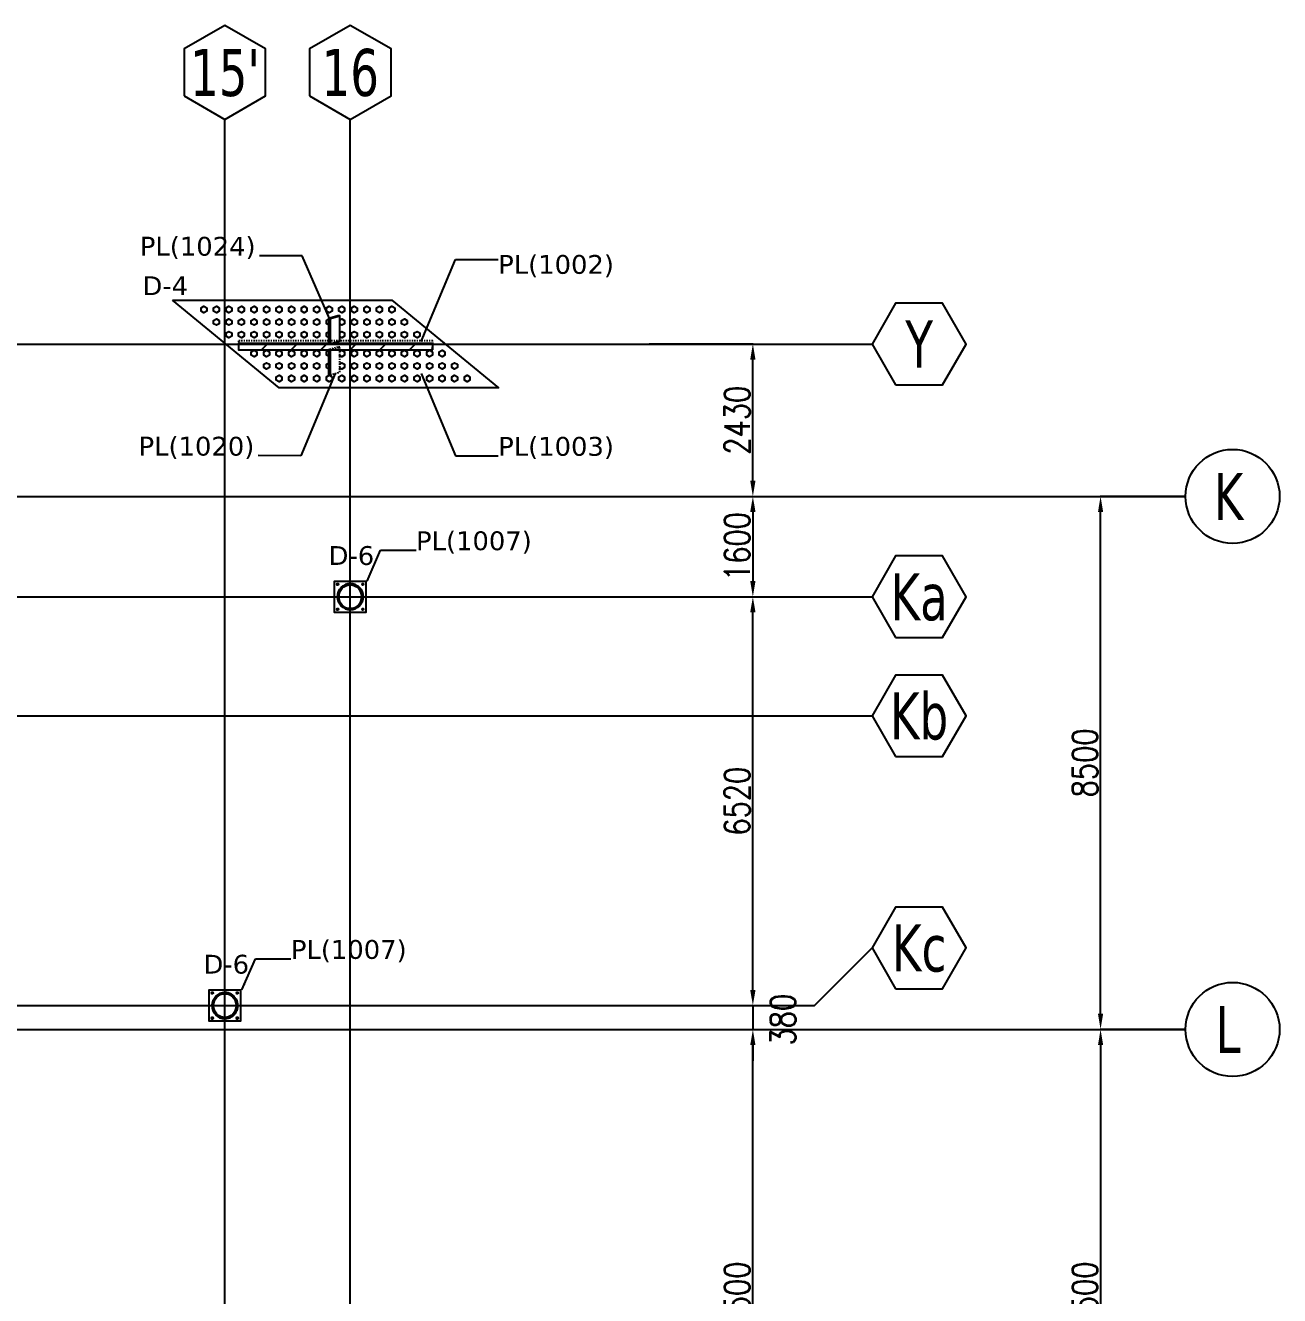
# Model space of a CAD drawing. Header units: metres. Extents: x -5444 to 112500, y -2287 to 89414.
# Drawn here: x 92494 to 112500, y 68205 to 88459 of the extents above; entities that cross this region are included whole.
import ezdxf
from ezdxf.enums import TextEntityAlignment as Align

# ---------------------------------------------------------------- set-up
doc = ezdxf.new("R2010")
doc.units = ezdxf.units.M
doc.header["$LTSCALE"] = 10
doc.linetypes.add('DXK_LINE_DOT2', pattern=[3.9198, 1.9599, -1.9599])
for name, color, linetype in [('COTAS', 8, 'Continuous'), ('HCB-EJES', 1, 'Continuous'), ('HCB-PLATINAS', 5, 'Continuous'), ('HCB-ROTULOS', 2, 'Continuous'), ('TEXTO GENERAL', 3, 'Continuous')]:
    doc.layers.add(name, color=color, linetype=linetype)
doc.layers.add('E_COLUMNAS-1', color=4, linetype='Continuous', lineweight=35)
doc.styles.add('CNI_COTAS', font='romans.shx', dxfattribs={"width": 0.8})
doc.styles.add('TEXTO GENERAL', font='verdana.ttf', dxfattribs={"height": 0.9})
doc.styles.add('verdana', font='verdana.ttf')
doc.dimstyles.new('1.3', dxfattribs={"dimscale": 0, "dimtxt": 25, "dimasz": 100, "dimexe": 4, "dimexo": 4, "dimgap": 9, "dimtad": 1, "dimdec": 0, "dimzin": 4, "dimdsep": 46, "dimtxsty": 'CNI_COTAS', "dimcen": 0, "dimclrd": 256, "dimclrt": 3, "dimadec": 0, "dimazin": 0, "dimtfac": 1, "dimtdec": 0, "dimtmove": 2, "dimatfit": 0, "dimfxl": 0.05, "dimtolj": 1, "dimtzin": 0, "dimarcsym": 0})
doc.dimstyles.new('1.5', dxfattribs={"dimscale": 0, "dimtxt": 400, "dimasz": 250, "dimexe": 4, "dimexo": 4, "dimgap": 50, "dimtad": 1, "dimdec": 0, "dimzin": 4, "dimdsep": 46, "dimtxsty": 'CNI_COTAS', "dimcen": 0, "dimclrd": 256, "dimclrt": 3, "dimadec": 0, "dimazin": 0, "dimtfac": 1, "dimtdec": 0, "dimtmove": 2, "dimatfit": 0, "dimfxl": 0.05, "dimtolj": 1, "dimtzin": 0, "dimarcsym": 0})

# ---------------------------------------------------------------- blocks, each defined once
blk = doc.blocks.new('EST_SCM_COLUMNA-METALICA-SECCION-CIRCULAR - EST_SCM_COLUMNA-TUBULAR-CIRCULAR_PTEØ_16__e_12_7mm-1354874-_0_00m_LOC COLUMNAS Y MUROS PISO 1')
at = {"layer": 'E_COLUMNAS-1'}
for radius, start, end in [(0.203, 360, 180), (0.203, 180, 360), (0.19, 0, 180), (0.19, 180, 0)]:
    blk.add_arc((0, 0), radius, start, end, dxfattribs=at)
blk = doc.blocks.new('*D299')
at = {"layer": 'COTAS', "color": 0, "lineweight": -2, "transparency": 16777216}
for p, q in [((102446, 79349), (104102, 79349)), ((102446, 72829), (104102, 72829))]:
    blk.add_line(p, q, dxfattribs=at)
at = {"layer": 'COTAS', "lineweight": -2, "transparency": 16777216}
blk.add_line((104098, 73079), (104098, 79099), dxfattribs=at)
at = {"layer": 'COTAS', "transparency": 16777216}
for points in [[(104056, 79099), (104140, 79099), (104098, 79349)], [(104056, 73079), (104140, 73079), (104098, 72829)]]:
    blk.add_solid(points, dxfattribs=at)
at = {"layer": 'Defpoints', "color": 0, "transparency": 16777216}
for p in [(102442, 79349), (104098, 79349), (102442, 72829)]:
    blk.add_point(p, dxfattribs=at)
at = {"layer": 'COTAS', "color": 3, "transparency": 16777216, "insert": (103848, 76089), "char_height": 400, "attachment_point": 5, "rotation": 90, "style": 'CNI_COTAS'}
blk.add_mtext('\\A1;6520', dxfattribs=at)
blk = doc.blocks.new('*D300')
at = {"layer": 'COTAS', "color": 0, "lineweight": -2, "transparency": 16777216}
for p, q in [((102446, 83379), (104102, 83379)), ((102446, 80949), (104102, 80949))]:
    blk.add_line(p, q, dxfattribs=at)
at = {"layer": 'COTAS', "lineweight": -2, "transparency": 16777216}
blk.add_line((104098, 81199), (104098, 83129), dxfattribs=at)
at = {"layer": 'COTAS', "transparency": 16777216}
for points in [[(104056, 83129), (104140, 83129), (104098, 83379)], [(104056, 81199), (104140, 81199), (104098, 80949)]]:
    blk.add_solid(points, dxfattribs=at)
at = {"layer": 'Defpoints', "color": 0, "transparency": 16777216}
for p in [(102442, 83379), (104098, 83379), (102442, 80949)]:
    blk.add_point(p, dxfattribs=at)
at = {"layer": 'COTAS', "color": 3, "transparency": 16777216, "insert": (103848, 82164), "char_height": 400, "attachment_point": 5, "rotation": 90, "style": 'CNI_COTAS'}
blk.add_mtext('\\A1;2430', dxfattribs=at)
blk = doc.blocks.new('*D313')
at = {"layer": 'COTAS', "color": 0, "lineweight": -2, "transparency": 16777216}
for p, q in [((102446, 80949), (104102, 80949)), ((102446, 79349), (104102, 79349))]:
    blk.add_line(p, q, dxfattribs=at)
at = {"layer": 'COTAS', "lineweight": -2, "transparency": 16777216}
blk.add_line((104098, 80699), (104098, 79599), dxfattribs=at)
at = {"layer": 'COTAS', "transparency": 16777216}
for points in [[(104056, 80699), (104140, 80699), (104098, 80949)], [(104056, 79599), (104140, 79599), (104098, 79349)]]:
    blk.add_solid(points, dxfattribs=at)
at = {"layer": 'Defpoints', "color": 0, "transparency": 16777216}
for p in [(102442, 80949), (102442, 79349), (104098, 79349)]:
    blk.add_point(p, dxfattribs=at)
at = {"layer": 'COTAS', "color": 3, "transparency": 16777216, "insert": (103848, 80149), "char_height": 400, "attachment_point": 5, "rotation": 90, "style": 'CNI_COTAS'}
blk.add_mtext('\\A1;1600', dxfattribs=at)
blk = doc.blocks.new('*D319')
at = {"layer": 'COTAS', "color": 0, "lineweight": -2, "transparency": 16777216}
for p, q in [((102446, 72449), (104102, 72449)), ((102446, 63949), (104102, 63949))]:
    blk.add_line(p, q, dxfattribs=at)
at = {"layer": 'COTAS', "lineweight": -2, "transparency": 16777216}
blk.add_line((104098, 64199), (104098, 72199), dxfattribs=at)
at = {"layer": 'COTAS', "transparency": 16777216}
for points in [[(104056, 72199), (104140, 72199), (104098, 72449)], [(104056, 64199), (104140, 64199), (104098, 63949)]]:
    blk.add_solid(points, dxfattribs=at)
at = {"layer": 'Defpoints', "color": 0, "transparency": 16777216}
for p in [(102442, 72449), (104098, 72449), (102442, 63949)]:
    blk.add_point(p, dxfattribs=at)
at = {"layer": 'COTAS', "color": 3, "transparency": 16777216, "insert": (103848, 68199), "char_height": 400, "attachment_point": 5, "rotation": 90, "style": 'CNI_COTAS'}
blk.add_mtext('\\A1;8500', dxfattribs=at)
blk = doc.blocks.new('*D325')
at = {"layer": 'COTAS', "lineweight": -2, "transparency": 16777216}
for p, q in [((104098, 73079), (104098, 73329)), ((104098, 72829), (104098, 72449)), ((104098, 72199), (104098, 71949))]:
    blk.add_line(p, q, dxfattribs=at)
at = {"layer": 'COTAS', "color": 0, "lineweight": -2, "transparency": 16777216}
for p, q in [((102446, 72829), (104102, 72829)), ((102446, 72449), (104102, 72449))]:
    blk.add_line(p, q, dxfattribs=at)
at = {"layer": 'COTAS', "transparency": 16777216}
for points in [[(104056, 73079), (104140, 73079), (104098, 72829)], [(104056, 72199), (104140, 72199), (104098, 72449)]]:
    blk.add_solid(points, dxfattribs=at)
at = {"layer": 'Defpoints', "color": 0, "transparency": 16777216}
for p in [(102442, 72829), (102442, 72449), (104098, 72449)]:
    blk.add_point(p, dxfattribs=at)
at = {"layer": 'COTAS', "color": 3, "transparency": 16777216, "insert": (104577, 72605), "char_height": 400, "attachment_point": 5, "rotation": 90, "style": 'CNI_COTAS'}
blk.add_mtext('\\A1;380', dxfattribs=at)
blk = doc.blocks.new('*D329')
at = {"layer": 'COTAS', "color": 0, "lineweight": -2, "transparency": 16777216}
for p, q in [((110996, 80949), (109640, 80949)), ((110996, 72449), (109640, 72449))]:
    blk.add_line(p, q, dxfattribs=at)
at = {"layer": 'COTAS', "lineweight": -2, "transparency": 16777216}
blk.add_line((109644, 72699), (109644, 80699), dxfattribs=at)
at = {"layer": 'COTAS', "transparency": 16777216}
for points in [[(109603, 80699), (109686, 80699), (109644, 80949)], [(109603, 72699), (109686, 72699), (109644, 72449)]]:
    blk.add_solid(points, dxfattribs=at)
at = {"layer": 'Defpoints', "color": 0, "transparency": 16777216}
for p in [(109644, 80949), (111000, 80949), (111000, 72449)]:
    blk.add_point(p, dxfattribs=at)
at = {"layer": 'COTAS', "color": 3, "transparency": 16777216, "insert": (109394, 76699), "char_height": 400, "attachment_point": 5, "rotation": 90, "style": 'CNI_COTAS'}
blk.add_mtext('\\A1;8500', dxfattribs=at)
blk = doc.blocks.new('*D330')
at = {"layer": 'COTAS', "color": 0, "lineweight": -2, "transparency": 16777216}
for p, q in [((110996, 72449), (109640, 72449)), ((110996, 63949), (109640, 63949))]:
    blk.add_line(p, q, dxfattribs=at)
at = {"layer": 'COTAS', "lineweight": -2, "transparency": 16777216}
blk.add_line((109644, 72199), (109644, 64199), dxfattribs=at)
at = {"layer": 'COTAS', "transparency": 16777216}
for points in [[(109603, 72199), (109686, 72199), (109644, 72449)], [(109603, 64199), (109686, 64199), (109644, 63949)]]:
    blk.add_solid(points, dxfattribs=at)
at = {"layer": 'Defpoints', "color": 0, "transparency": 16777216}
for p in [(111000, 72449), (109644, 63949), (111000, 63949)]:
    blk.add_point(p, dxfattribs=at)
at = {"layer": 'COTAS', "color": 3, "transparency": 16777216, "insert": (109394, 68199), "char_height": 400, "attachment_point": 5, "rotation": 90, "style": 'CNI_COTAS'}
blk.add_mtext('\\A1;8500', dxfattribs=at)

msp = doc.modelspace()

# ---------------------------------------------------------------- hatches: boundary and pattern name
at = {"linetype": 'Continuous'}
h = msp.add_hatch(dxfattribs=at)
h.set_pattern_fill('', scale=105, style=0, pattern_type=0)
h.set_pattern_definition([(45, (95890.92, 83385.57), (-235.73, 235.73), [])])
h.paths.add_polyline_path([(98990.9214, 83385.5667), (95890.9214, 83385.5667), (95890.9214, 83285.1909), (98984.3911, 83285.1909), (98990.9214, 83357.1233)])

# ---------------------------------------------------------------- linework, layer by layer
at = {"color": 2, "linetype": 'Continuous'}
for p, q in [((97361.7831, 83784.9955), (97509.322, 83828.2267)), ((98984.3911, 83285.1909), (98990.9214, 83285.7286)), ((98990.9214, 83285.7286), (98990.9214, 83357.1233))]:
    msp.add_line(p, q, dxfattribs=at)
at = {"color": 7, "linetype": 'DXK_LINE_DOT2'}
msp.add_line((97361.9265, 83286.5149), (97509.4229, 83330.5987), dxfattribs=at)
at = {"color": 7, "linetype": 'Continuous'}
for points in [[(95385.927, 83954.7597), (95385.927, 83902.7982), (95340.927, 83876.8174), (95295.927, 83902.7982), (95295.927, 83954.7597), (95340.927, 83980.7405)], [(95585.927, 83954.7597), (95585.927, 83902.7982), (95540.927, 83876.8174), (95495.927, 83902.7982), (95495.927, 83954.7597), (95540.927, 83980.7405)], [(95785.927, 83954.7597), (95785.927, 83902.7982), (95740.927, 83876.8174), (95695.927, 83902.7982), (95695.927, 83954.7597), (95740.927, 83980.7405)], [(95985.927, 83954.7597), (95985.927, 83902.7982), (95940.927, 83876.8174), (95895.927, 83902.7982), (95895.927, 83954.7597), (95940.927, 83980.7405)], [(96185.927, 83954.7597), (96185.927, 83902.7982), (96140.927, 83876.8174), (96095.927, 83902.7982), (96095.927, 83954.7597), (96140.927, 83980.7405)], [(96385.927, 83954.7597), (96385.927, 83902.7982), (96340.927, 83876.8174), (96295.927, 83902.7982), (96295.927, 83954.7597), (96340.927, 83980.7405)], [(96585.927, 83954.7597), (96585.927, 83902.7982), (96540.927, 83876.8174), (96495.927, 83902.7982), (96495.927, 83954.7597), (96540.927, 83980.7405)], [(96785.927, 83954.7597), (96785.927, 83902.7982), (96740.927, 83876.8174), (96695.927, 83902.7982), (96695.927, 83954.7597), (96740.927, 83980.7405)], [(96985.927, 83954.7597), (96985.927, 83902.7982), (96940.927, 83876.8174), (96895.927, 83902.7982), (96895.927, 83954.7597), (96940.927, 83980.7405)], [(97185.927, 83954.7597), (97185.927, 83902.7982), (97140.927, 83876.8174), (97095.927, 83902.7982), (97095.927, 83954.7597), (97140.927, 83980.7405)], [(97385.927, 83954.7597), (97385.927, 83902.7982), (97340.927, 83876.8174), (97295.927, 83902.7982), (97295.927, 83954.7597), (97340.927, 83980.7405)], [(97585.927, 83954.7597), (97585.927, 83902.7982), (97540.927, 83876.8174), (97495.927, 83902.7982), (97495.927, 83954.7597), (97540.927, 83980.7405)], [(97785.927, 83954.7597), (97785.927, 83902.7982), (97740.927, 83876.8174), (97695.927, 83902.7982), (97695.927, 83954.7597), (97740.927, 83980.7405)], [(97985.927, 83954.7597), (97985.927, 83902.7982), (97940.927, 83876.8174), (97895.927, 83902.7982), (97895.927, 83954.7597), (97940.927, 83980.7405)], [(98185.927, 83954.7597), (98185.927, 83902.7982), (98140.927, 83876.8174), (98095.927, 83902.7982), (98095.927, 83954.7597), (98140.927, 83980.7405)], [(98385.927, 83954.7597), (98385.927, 83902.7982), (98340.927, 83876.8174), (98295.927, 83902.7982), (98295.927, 83954.7597), (98340.927, 83980.7405)], [(95585.927, 83754.7597), (95585.927, 83702.7982), (95540.927, 83676.8174), (95495.927, 83702.7982), (95495.927, 83754.7597), (95540.927, 83780.7405)], [(95785.927, 83754.7597), (95785.927, 83702.7982), (95740.927, 83676.8174), (95695.927, 83702.7982), (95695.927, 83754.7597), (95740.927, 83780.7405)], [(95985.927, 83754.7597), (95985.927, 83702.7982), (95940.927, 83676.8174), (95895.927, 83702.7982), (95895.927, 83754.7597), (95940.927, 83780.7405)], [(96185.927, 83754.7597), (96185.927, 83702.7982), (96140.927, 83676.8174), (96095.927, 83702.7982), (96095.927, 83754.7597), (96140.927, 83780.7405)], [(96385.927, 83754.7597), (96385.927, 83702.7982), (96340.927, 83676.8174), (96295.927, 83702.7982), (96295.927, 83754.7597), (96340.927, 83780.7405)], [(96585.927, 83754.7597), (96585.927, 83702.7982), (96540.927, 83676.8174), (96495.927, 83702.7982), (96495.927, 83754.7597), (96540.927, 83780.7405)], [(96785.927, 83754.7597), (96785.927, 83702.7982), (96740.927, 83676.8174), (96695.927, 83702.7982), (96695.927, 83754.7597), (96740.927, 83780.7405)], [(96985.927, 83754.7597), (96985.927, 83702.7982), (96940.927, 83676.8174), (96895.927, 83702.7982), (96895.927, 83754.7597), (96940.927, 83780.7405)], [(97185.927, 83754.7597), (97185.927, 83702.7982), (97140.927, 83676.8174), (97095.927, 83702.7982), (97095.927, 83754.7597), (97140.927, 83780.7405)], [(97785.927, 83754.7597), (97785.927, 83702.7982), (97740.927, 83676.8174), (97695.927, 83702.7982), (97695.927, 83754.7597), (97740.927, 83780.7405)], [(97985.927, 83754.7597), (97985.927, 83702.7982), (97940.927, 83676.8174), (97895.927, 83702.7982), (97895.927, 83754.7597), (97940.927, 83780.7405)], [(98185.927, 83754.7597), (98185.927, 83702.7982), (98140.927, 83676.8174), (98095.927, 83702.7982), (98095.927, 83754.7597), (98140.927, 83780.7405)], [(98385.927, 83754.7597), (98385.927, 83702.7982), (98340.927, 83676.8174), (98295.927, 83702.7982), (98295.927, 83754.7597), (98340.927, 83780.7405)], [(98585.927, 83754.7597), (98585.927, 83702.7982), (98540.927, 83676.8174), (98495.927, 83702.7982), (98495.927, 83754.7597), (98540.927, 83780.7405)], [(95785.927, 83554.7597), (95785.927, 83502.7982), (95740.927, 83476.8174), (95695.927, 83502.7982), (95695.927, 83554.7597), (95740.927, 83580.7405)], [(95985.927, 83554.7597), (95985.927, 83502.7982), (95940.927, 83476.8174), (95895.927, 83502.7982), (95895.927, 83554.7597), (95940.927, 83580.7405)], [(96185.927, 83554.7597), (96185.927, 83502.7982), (96140.927, 83476.8174), (96095.927, 83502.7982), (96095.927, 83554.7597), (96140.927, 83580.7405)], [(96385.927, 83554.7597), (96385.927, 83502.7982), (96340.927, 83476.8174), (96295.927, 83502.7982), (96295.927, 83554.7597), (96340.927, 83580.7405)], [(96585.927, 83554.7597), (96585.927, 83502.7982), (96540.927, 83476.8174), (96495.927, 83502.7982), (96495.927, 83554.7597), (96540.927, 83580.7405)], [(96785.927, 83554.7597), (96785.927, 83502.7982), (96740.927, 83476.8174), (96695.927, 83502.7982), (96695.927, 83554.7597), (96740.927, 83580.7405)], [(96985.927, 83554.7597), (96985.927, 83502.7982), (96940.927, 83476.8174), (96895.927, 83502.7982), (96895.927, 83554.7597), (96940.927, 83580.7405)], [(97185.927, 83554.7597), (97185.927, 83502.7982), (97140.927, 83476.8174), (97095.927, 83502.7982), (97095.927, 83554.7597), (97140.927, 83580.7405)], [(97785.927, 83554.7597), (97785.927, 83502.7982), (97740.927, 83476.8174), (97695.927, 83502.7982), (97695.927, 83554.7597), (97740.927, 83580.7405)], [(97985.927, 83554.7597), (97985.927, 83502.7982), (97940.927, 83476.8174), (97895.927, 83502.7982), (97895.927, 83554.7597), (97940.927, 83580.7405)], [(98185.927, 83554.7597), (98185.927, 83502.7982), (98140.927, 83476.8174), (98095.927, 83502.7982), (98095.927, 83554.7597), (98140.927, 83580.7405)], [(98385.927, 83554.7597), (98385.927, 83502.7982), (98340.927, 83476.8174), (98295.927, 83502.7982), (98295.927, 83554.7597), (98340.927, 83580.7405)], [(98585.927, 83554.7597), (98585.927, 83502.7982), (98540.927, 83476.8174), (98495.927, 83502.7982), (98495.927, 83554.7597), (98540.927, 83580.7405)], [(98785.927, 83554.7597), (98785.927, 83502.7982), (98740.927, 83476.8174), (98695.927, 83502.7982), (98695.927, 83554.7597), (98740.927, 83580.7405)], [(96185.927, 83254.7596), (96185.927, 83202.7981), (96140.927, 83176.8173), (96095.927, 83202.7981), (96095.927, 83254.7596), (96140.927, 83280.7403)], [(96385.927, 83254.7596), (96385.927, 83202.7981), (96340.927, 83176.8173), (96295.927, 83202.7981), (96295.927, 83254.7596), (96340.927, 83280.7403)], [(96585.927, 83254.7596), (96585.927, 83202.7981), (96540.927, 83176.8173), (96495.927, 83202.7981), (96495.927, 83254.7596), (96540.927, 83280.7403)], [(96785.927, 83254.7596), (96785.927, 83202.7981), (96740.927, 83176.8173), (96695.927, 83202.7981), (96695.927, 83254.7596), (96740.927, 83280.7403)], [(96985.927, 83254.7596), (96985.927, 83202.7981), (96940.927, 83176.8173), (96895.927, 83202.7981), (96895.927, 83254.7596), (96940.927, 83280.7403)], [(97185.927, 83254.7596), (97185.927, 83202.7981), (97140.927, 83176.8173), (97095.927, 83202.7981), (97095.927, 83254.7596), (97140.927, 83280.7403)], [(97785.927, 83254.7596), (97785.927, 83202.7981), (97740.927, 83176.8173), (97695.927, 83202.7981), (97695.927, 83254.7596), (97740.927, 83280.7403)], [(97985.927, 83254.7596), (97985.927, 83202.7981), (97940.927, 83176.8173), (97895.927, 83202.7981), (97895.927, 83254.7596), (97940.927, 83280.7403)], [(98185.927, 83254.7596), (98185.927, 83202.7981), (98140.927, 83176.8173), (98095.927, 83202.7981), (98095.927, 83254.7596), (98140.927, 83280.7403)], [(98385.927, 83254.7596), (98385.927, 83202.7981), (98340.927, 83176.8173), (98295.927, 83202.7981), (98295.927, 83254.7596), (98340.927, 83280.7403)], [(98585.927, 83254.7596), (98585.927, 83202.7981), (98540.927, 83176.8173), (98495.927, 83202.7981), (98495.927, 83254.7596), (98540.927, 83280.7403)], [(98785.927, 83254.7596), (98785.927, 83202.7981), (98740.927, 83176.8173), (98695.927, 83202.7981), (98695.927, 83254.7596), (98740.927, 83280.7403)], [(98985.927, 83254.7596), (98985.927, 83202.7981), (98940.927, 83176.8173), (98895.927, 83202.7981), (98895.927, 83254.7596), (98940.927, 83280.7403)], [(99185.927, 83254.7596), (99185.927, 83202.7981), (99140.927, 83176.8173), (99095.927, 83202.7981), (99095.927, 83254.7596), (99140.927, 83280.7403)], [(96385.927, 83054.7596), (96385.927, 83002.7981), (96340.927, 82976.8173), (96295.927, 83002.7981), (96295.927, 83054.7596), (96340.927, 83080.7403)], [(96585.927, 83054.7596), (96585.927, 83002.7981), (96540.927, 82976.8173), (96495.927, 83002.7981), (96495.927, 83054.7596), (96540.927, 83080.7403)], [(96785.927, 83054.7596), (96785.927, 83002.7981), (96740.927, 82976.8173), (96695.927, 83002.7981), (96695.927, 83054.7596), (96740.927, 83080.7403)], [(96985.927, 83054.7596), (96985.927, 83002.7981), (96940.927, 82976.8173), (96895.927, 83002.7981), (96895.927, 83054.7596), (96940.927, 83080.7403)], [(97185.927, 83054.7596), (97185.927, 83002.7981), (97140.927, 82976.8173), (97095.927, 83002.7981), (97095.927, 83054.7596), (97140.927, 83080.7403)], [(97785.927, 83054.7596), (97785.927, 83002.7981), (97740.927, 82976.8173), (97695.927, 83002.7981), (97695.927, 83054.7596), (97740.927, 83080.7403)], [(97985.927, 83054.7596), (97985.927, 83002.7981), (97940.927, 82976.8173), (97895.927, 83002.7981), (97895.927, 83054.7596), (97940.927, 83080.7403)], [(98185.927, 83054.7596), (98185.927, 83002.7981), (98140.927, 82976.8173), (98095.927, 83002.7981), (98095.927, 83054.7596), (98140.927, 83080.7403)], [(98385.927, 83054.7596), (98385.927, 83002.7981), (98340.927, 82976.8173), (98295.927, 83002.7981), (98295.927, 83054.7596), (98340.927, 83080.7403)], [(98585.927, 83054.7596), (98585.927, 83002.7981), (98540.927, 82976.8173), (98495.927, 83002.7981), (98495.927, 83054.7596), (98540.927, 83080.7403)], [(98785.927, 83054.7596), (98785.927, 83002.7981), (98740.927, 82976.8173), (98695.927, 83002.7981), (98695.927, 83054.7596), (98740.927, 83080.7403)], [(98985.927, 83054.7596), (98985.927, 83002.7981), (98940.927, 82976.8173), (98895.927, 83002.7981), (98895.927, 83054.7596), (98940.927, 83080.7403)], [(99185.927, 83054.7596), (99185.927, 83002.7981), (99140.927, 82976.8173), (99095.927, 83002.7981), (99095.927, 83054.7596), (99140.927, 83080.7403)], [(99385.927, 83054.7596), (99385.927, 83002.7981), (99340.927, 82976.8173), (99295.927, 83002.7981), (99295.927, 83054.7596), (99340.927, 83080.7403)], [(96585.927, 82854.7596), (96585.927, 82802.7981), (96540.927, 82776.8173), (96495.927, 82802.7981), (96495.927, 82854.7596), (96540.927, 82880.7403)], [(96785.927, 82854.7596), (96785.927, 82802.7981), (96740.927, 82776.8173), (96695.927, 82802.7981), (96695.927, 82854.7596), (96740.927, 82880.7403)], [(96985.927, 82854.7596), (96985.927, 82802.7981), (96940.927, 82776.8173), (96895.927, 82802.7981), (96895.927, 82854.7596), (96940.927, 82880.7403)], [(97185.927, 82854.7596), (97185.927, 82802.7981), (97140.927, 82776.8173), (97095.927, 82802.7981), (97095.927, 82854.7596), (97140.927, 82880.7403)], [(97385.927, 82854.7596), (97385.927, 82802.7981), (97340.927, 82776.8173), (97295.927, 82802.7981), (97295.927, 82854.7596), (97340.927, 82880.7403)], [(97585.927, 82854.7596), (97585.927, 82802.7981), (97540.927, 82776.8173), (97495.927, 82802.7981), (97495.927, 82854.7596), (97540.927, 82880.7403)], [(97785.927, 82854.7596), (97785.927, 82802.7981), (97740.927, 82776.8173), (97695.927, 82802.7981), (97695.927, 82854.7596), (97740.927, 82880.7403)], [(97985.927, 82854.7596), (97985.927, 82802.7981), (97940.927, 82776.8173), (97895.927, 82802.7981), (97895.927, 82854.7596), (97940.927, 82880.7403)], [(98185.927, 82854.7596), (98185.927, 82802.7981), (98140.927, 82776.8173), (98095.927, 82802.7981), (98095.927, 82854.7596), (98140.927, 82880.7403)], [(98385.927, 82854.7596), (98385.927, 82802.7981), (98340.927, 82776.8173), (98295.927, 82802.7981), (98295.927, 82854.7596), (98340.927, 82880.7403)], [(98585.927, 82854.7596), (98585.927, 82802.7981), (98540.927, 82776.8173), (98495.927, 82802.7981), (98495.927, 82854.7596), (98540.927, 82880.7403)], [(98785.927, 82854.7596), (98785.927, 82802.7981), (98740.927, 82776.8173), (98695.927, 82802.7981), (98695.927, 82854.7596), (98740.927, 82880.7403)], [(98985.927, 82854.7596), (98985.927, 82802.7981), (98940.927, 82776.8173), (98895.927, 82802.7981), (98895.927, 82854.7596), (98940.927, 82880.7403)], [(99185.927, 82854.7596), (99185.927, 82802.7981), (99140.927, 82776.8173), (99095.927, 82802.7981), (99095.927, 82854.7596), (99140.927, 82880.7403)], [(99385.927, 82854.7596), (99385.927, 82802.7981), (99340.927, 82776.8173), (99295.927, 82802.7981), (99295.927, 82854.7596), (99340.927, 82880.7403)], [(99585.927, 82854.7596), (99585.927, 82802.7981), (99540.927, 82776.8173), (99495.927, 82802.7981), (99495.927, 82854.7596), (99540.927, 82880.7403)], [(97484.2983, 79535.3629), (97468.7099, 79535.3629), (97460.9156, 79548.8629), (97468.7099, 79562.3629), (97484.2983, 79562.3629), (97492.0925, 79548.8629)], [(97884.2983, 79535.3629), (97868.7099, 79535.3629), (97860.9156, 79548.8629), (97868.7099, 79562.3629), (97884.2983, 79562.3629), (97892.0925, 79548.8629)], [(97484.2983, 79135.3629), (97468.7099, 79135.3629), (97460.9156, 79148.8629), (97468.7099, 79162.3629), (97484.2983, 79162.3629), (97492.0925, 79148.8629)], [(97884.2983, 79135.3629), (97868.7099, 79135.3629), (97860.9156, 79148.8629), (97868.7099, 79162.3629), (97884.2983, 79162.3629), (97892.0925, 79148.8629)], [(95484.2983, 73015.2789), (95468.7099, 73015.2789), (95460.9156, 73028.7789), (95468.7099, 73042.2789), (95484.2983, 73042.2789), (95492.0925, 73028.7789)], [(95884.2983, 73015.2789), (95868.7099, 73015.2789), (95860.9156, 73028.7789), (95868.7099, 73042.2789), (95884.2983, 73042.2789), (95892.0925, 73028.7789)], [(95484.2983, 72615.2789), (95468.7099, 72615.2789), (95460.9156, 72628.7789), (95468.7099, 72642.2789), (95484.2983, 72642.2789), (95492.0925, 72628.7789)], [(95884.2983, 72615.2789), (95868.7099, 72615.2789), (95860.9156, 72628.7789), (95868.7099, 72642.2789), (95884.2983, 72642.2789), (95892.0925, 72628.7789)]]:
    msp.add_lwpolyline(points, close=True, dxfattribs=at)
for points in [[(97328.3702, 83684.0671), (97295.927, 83702.7982), (97295.927, 83754.7597), (97328.3447, 83773.4761)], [(97501.539, 83757.9998), (97540.927, 83780.7405), (97585.927, 83754.7597), (97585.927, 83702.7982), (97540.927, 83676.8174), (97501.5556, 83699.5485)], [(97328.427, 83484.0343), (97295.927, 83502.7982), (97295.927, 83554.7597), (97328.4016, 83573.5089)], [(97501.5958, 83558.0326), (97540.927, 83580.7405), (97585.927, 83554.7597), (97585.927, 83502.7982), (97540.927, 83476.8174), (97501.6125, 83499.5157)], [(97328.4857, 83184.0003), (97295.927, 83202.7981), (97295.927, 83254.7596), (97328.4857, 83273.5573)], [(97501.6312, 83258.0529), (97540.927, 83280.7403), (97585.927, 83254.7596), (97585.927, 83202.7981), (97540.927, 83176.8173), (97501.6312, 83199.5047)], [(97328.4857, 82984.0003), (97295.927, 83002.7981), (97295.927, 83054.7596), (97328.4857, 83073.5573)], [(97501.6312, 83058.0529), (97540.927, 83080.7403), (97585.927, 83054.7596), (97585.927, 83002.7981), (97540.927, 82976.8173), (97501.6312, 82999.5047)]]:
    msp.add_lwpolyline(points, dxfattribs=at)
at = {"color": 2, "linetype": 'Continuous'}
msp.add_lwpolyline([(97361.8974, 83383.3184), (97510.2302, 83426.7233), (97510.2273, 83427.9799), (97509.322, 83828.2267), (97478.7015, 83828.218), (97328.3417, 83784.1602)], dxfattribs=at)
for points in [[(97361.7831, 83784.9955), (97328.3417, 83784.1602), (97328.4559, 83382.4843), (97361.8974, 83383.3184)], [(98990.9214, 83357.1233), (98990.9214, 83385.5667), (95890.9214, 83385.5667), (95890.9214, 83285.1909), (98984.3911, 83285.1909)], [(97361.9265, 83286.5149), (97328.4857, 83285.6722), (97328.4857, 82884.1687), (97361.9265, 82885.0114)]]:
    msp.add_lwpolyline(points, close=True, dxfattribs=at)
at = {"color": 7, "linetype": 'DXK_LINE_DOT2'}
for points in [[(98990.9214, 83385.5667), (98990.9214, 83428.5842), (97510.226, 83428.5842), (97328.4428, 83428.5842), (95890.9214, 83428.5842), (95890.9214, 83385.5667)], [(97361.9265, 82885.0114), (97510.2263, 82929.3352), (97509.5138, 83285.1909), (97509.4229, 83330.5987), (97478.8016, 83330.5987), (97328.4857, 83285.6722)]]:
    msp.add_lwpolyline(points, dxfattribs=at)
at = {"layer": 'HCB-EJES'}
for p, q in [((95676.5041, 49450.5804), (95676.5041, 86959.0929)), ((97676.5041, 49450.5804), (97676.5041, 86959.0929)), ((4352.7846, 83378.7789), (106000.2235, 83378.7789)), ((-647.2154, 80948.7789), (111000.2235, 80948.7789)), ((4352.7846, 79348.8629), (106000.2235, 79348.8629)), ((4352.7846, 77448.7789), (106000.2235, 77448.7789)), ((-647.2154, 72448.7789), (111000.2235, 72448.7789))]:
    msp.add_line(p, q, dxfattribs=at)
msp.add_lwpolyline([(83223.2596, 72828.7789), (105081.1854, 72828.7789), (106000.2235, 73747.817)], dxfattribs=at)
at = {"layer": 'HCB-PLATINAS'}
for points in [[(94840.927, 84078.7789), (98340.927, 84078.7789), (100040.9278, 82678.7788), (96540.927, 82678.7788)], [(97926.5041, 79598.8629), (97926.5041, 79098.8629), (97426.5041, 79098.8629), (97426.5041, 79598.8629)], [(95926.5041, 73078.7789), (95926.5041, 72578.7789), (95426.5041, 72578.7789), (95426.5041, 73078.7789)]]:
    msp.add_lwpolyline(points, close=True, dxfattribs=at)
at = {"layer": 'HCB-ROTULOS'}
for points in [[(95026.985, 87334.0929), (95676.5041, 86959.0929), (96326.0231, 87334.0929), (96326.0231, 88084.0929), (95676.5041, 88459.0929), (95026.985, 88084.0929)], [(97026.985, 87334.0929), (97676.5041, 86959.0929), (98326.0231, 87334.0929), (98326.0231, 88084.0929), (97676.5041, 88459.0929), (97026.985, 88084.0929)], [(106375.2235, 82729.2598), (107125.2235, 82729.2598), (107500.2235, 83378.7789), (107125.2235, 84028.2979), (106375.2235, 84028.2979), (106000.2235, 83378.7789)], [(106375.2235, 78699.3439), (107125.2235, 78699.3439), (107500.2235, 79348.8629), (107125.2235, 79998.382), (106375.2235, 79998.382), (106000.2235, 79348.8629)], [(106375.2235, 76799.2598), (107125.2235, 76799.2598), (107500.2235, 77448.7789), (107125.2235, 78098.2979), (106375.2235, 78098.2979), (106000.2235, 77448.7789)], [(106375.2235, 73098.2979), (107125.2235, 73098.2979), (107500.2235, 73747.817), (107125.2235, 74397.336), (106375.2235, 74397.336), (106000.2235, 73747.817)]]:
    msp.add_lwpolyline(points, close=True, dxfattribs=at)
for centre in [(111750.2235, 80948.7789), (111750.2235, 72448.7789)]:
    msp.add_circle(centre, 750, dxfattribs=at)

# ---------------------------------------------------------------- block references
at = {"layer": 'E_COLUMNAS-1', "xscale": 1000, "yscale": 1000, "zscale": 1000}
for p, rotation in [((97676.5041, 79348.8629), 89.9999999999999), ((95676.5041, 72828.7789), 269.9999999999997)]:
    msp.add_blockref('EST_SCM_COLUMNA-METALICA-SECCION-CIRCULAR - EST_SCM_COLUMNA-TUBULAR-CIRCULAR_PTEØ_16__e_12_7mm-1354874-_0_00m_LOC COLUMNAS Y MUROS PISO 1', p, dxfattribs=dict(at, rotation=rotation))

# ---------------------------------------------------------------- texts
at = {"layer": 'HCB-ROTULOS', "color": 4, "style": 'verdana', "width": 0.7}
for s, p in [("15'", (95676.5041, 87709.0929)), ('16', (97676.5041, 87709.0929)), ('Y', (106750.2235, 83378.7789)), ('K', (111685.7004, 80948.7789)), ('Ka', (106750.2235, 79348.8629)), ('Kb', (106750.2235, 77448.7789)), ('Kc', (106750.2235, 73747.817)), ('L', (111679.7064, 72448.7789))]:
    msp.add_text(s, height=750, dxfattribs=at).set_placement(p, align=Align.MIDDLE_CENTER)
at = {"layer": 'TEXTO GENERAL', "color": 3, "style": 'TEXTO GENERAL'}
for s, rotation, p in [('PL(1024)', 359.93354081, (94319.6093, 84788.8946)), ('PL(1002)', 0.00182871, (100036.0959, 84497.9242)), ('PL(1020)', 359.93354081, (94299.3632, 81600.9102)), ('PL(1003)', 359.99817129, (100036.0885, 81596.9245))]:
    msp.add_text(s, height=300, rotation=rotation, dxfattribs=at).set_placement(p)
for s, p in [('D-4', (94724.7417, 84307.6739)), ('D-6', (97694.1644, 80006.0004)), ('D-6', (95698.1658, 73489.3222))]:
    msp.add_text(s, height=300, dxfattribs=at).set_placement(p, align=Align.MIDDLE_CENTER)
for p in [(98725.5864, 80091.1152), (96729.5878, 73574.437)]:
    msp.add_text('PL(1007)', height=300, dxfattribs=at).set_placement(p)

# ---------------------------------------------------------------- dimensions: what is measured, and where the dimension line sits
at = {"layer": 'COTAS'}
for base, p1, p2, angle, picture, middle in [((104097.9901, 83378.7789), (102441.8824, 80948.7789), (102441.8824, 83378.7789), 270, '*D300', (103847.9901, 82163.7789)), ((104097.9901, 79348.8629), (102441.8824, 80948.7789), (102441.8824, 79348.8629), 90, '*D313', (103847.9901, 80148.8209)), ((109644.4128, 80948.7789), (111000.2235, 72448.7789), (111000.2235, 80948.7789), 270, '*D329', (109394.4128, 76698.7789)), ((104097.9901, 79348.8629), (102441.8824, 72828.7789), (102441.8824, 79348.8629), 270, '*D299', (103847.9901, 76088.8209)), ((104097.9901, 72448.7789), (102441.8824, 63948.7789), (102441.8824, 72448.7789), 270, '*D319', (103847.9901, 68198.7789)), ((109644.4128, 63948.7789), (111000.2235, 72448.7789), (111000.2235, 63948.7789), 90, '*D330', (109394.4128, 68198.7789))]:
    dim = msp.add_linear_dim(base=base, p1=p1, p2=p2, angle=angle, dimstyle='1.5', override={"dimscale": 1}, dxfattribs=at)
    dim.commit()
    dim.dimension.update_dxf_attribs({"geometry": picture, "text_midpoint": middle})
dim = msp.add_linear_dim(base=(104097.9901, 72448.7789), p1=(102441.8824, 72828.7789), p2=(102441.8824, 72448.7789), angle=90, dimstyle='1.5', override={"dimscale": 1}, dxfattribs=at)
dim.commit()
dim.dimension.update_dxf_attribs({"geometry": '*D325', "text_midpoint": (104577.2085, 72604.8063), "dimtype": 160})

# ---------------------------------------------------------------- leaders
for points in [[(97346.6173, 83785.2146), (96909.0535, 84785.891), (96225.9881, 84786.6834)], [(98807.3145, 83418.4746), (99353.0226, 84728.4224), (100036.0885, 84728.4144)], [(97436.0764, 82907.1733), (96888.8074, 81597.8769), (96205.742, 81598.6989)], [(98807.3145, 82906.8643), (99353.0226, 81596.9165), (100036.0885, 81596.9245)], [(97944.1644, 79595.8629), (98160.5491, 80090.7191), (98725.5864, 80091.1152)], [(95948.1658, 73079.1847), (96164.5505, 73574.0409), (96729.5878, 73574.437)]]:
    msp.add_leader(points, dimstyle='1.3', override={"dimscale": 1}, dxfattribs=at)

doc.saveas('drawing.dxf')
